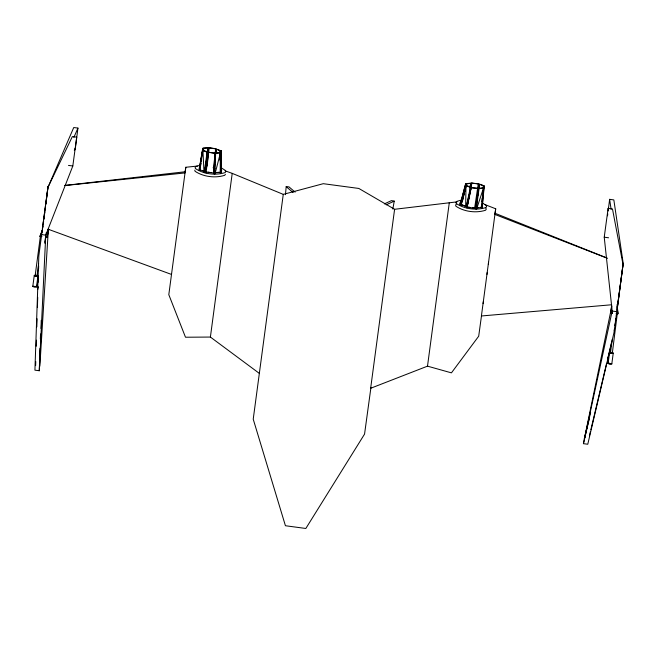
<?xml version="1.0" encoding="UTF-8"?>
<svg xmlns="http://www.w3.org/2000/svg" width="656" height="656" viewBox="0 0 656 656"><rect width="100%" height="100%" fill="white"/><g stroke="black" fill="none" stroke-linecap="round" stroke-linejoin="round"><path stroke-width="0.98" d="M221.252 171.823L221.293 150.987L220.367 150.872L220.088 159.564M220.842 169.527L220.933 150.741L216.136 149.043L215.939 153.094M221.015 171.872L221.293 150.987M220.227 173.11L220.367 150.872M220.195 152.782L220.219 150.806L216.136 149.043L216.775 152.963M465.662 206.533L465.973 185.673L466.646 185.591L471.074 187.321L467.031 206.525M214.537 173.881L215.061 153.012L220.449 152.774L220.088 160.794M35.637 365.622L35.768 361.546M36.228 346.261L36.416 340.152M36.818 326.909L37.064 318.759M37.408 307.549L37.712 297.365M37.958 289.214L38.023 287.172M38.179 282.08L38.335 276.988M38.581 268.837L38.671 265.778M40.811 334.601L39.852 366.179L48.388 228.829M40.992 328.492L41.238 320.341M74.53 150.306L75.333 148.428L77.941 128.092L73.734 127.526L47.913 187.452L38.835 255.733L34.924 370.164L39.27 370.747L39.59 361.546M39.688 358.488L40.041 348.27M40.352 339.07L40.533 333.961M39.27 370.747L45.756 235.151L72.816 165.993L76.711 137.145L72.365 136.563L47.913 187.452M214.594 173.906L215.676 153.266L215.061 153.012L213.922 172.61M214.569 167.124L214.733 164.09M215.111 156.997L215.586 148.666L209.182 147.805L215.545 148.896M215.365 152.7L215.586 148.666M213.643 173.733L214.873 153.127L208.469 152.266L214.84 153.356L213.659 173.045M481.414 208.132L481.693 204.065M481.84 202.032L482.119 197.964M482.472 192.88L482.611 190.847M285.45 194.693L286.188 186.648L288.968 186.87L295.134 192.142M482.472 204.893L484.235 186.271L483.308 186.14L483.013 187.731L483.939 187.862L484.235 186.271M482.004 207.911L484.062 185.861L479.634 184.139L478.962 184.213L475.436 208.698M481.578 207.148L483.497 188.042L482.824 187.796L478.38 188.42L476.149 209.075M482.488 192.741L482.701 190.74M477.675 196.16L477.888 194.168M478.101 192.175L478.962 184.213L484.062 185.861L483.8 187.821M207.099 166.124L209.182 147.805M202.548 150.158L202.729 148.551L203.663 148.674L203.475 150.281L202.548 150.158L199.162 170.011M206.058 173.02L208.469 152.266M199.424 167.206L199.178 169.305L200.285 169.453M206.238 166.042L208.411 147.961L207.788 147.707L203.024 148.207L199.908 166.55M220.498 169.97L221.605 170.117L221.359 172.216L220.252 172.069M44.903 242.203L45.395 238.177M611.933 313.068L612.179 311.051L604.233 237.201L608.128 208.354L612.474 208.936L623.028 264.516L613.95 332.797L587.768 444.243L583.422 443.661L612.179 311.051L616.525 311.633M45.92 203.983L48.085 186.296L42.419 228.78L42.591 227.624M205.23 172.495L207.722 152.151L203.639 150.388L202.917 150.445L199.596 170.38M608.145 210.961L609.637 199.334L613.844 199.9L623.2 263.359L617.066 310.337M204.377 172.667L207.009 152.217L202.917 150.445L204.024 172.602M607.522 215.799L607.768 213.864M32.8 286.36L34.235 275.577M38.622 263.737L37.007 275.897L35.801 275.971L35.153 275.651L40.401 236.119L40.893 235.98M36.506 286.754L37.941 275.971M37.064 286.926L38.368 277.127M44.911 243.335L46.371 232.355M171.519 274.446L49.216 229.6L48.29 229.477L47.248 237.333L45.428 237.087M47.248 237.333L48.29 229.477M64.468 185.476L185.181 171.765L168.805 294.675L185.492 337.225L210.396 337.061L259.309 373.362M185.14 172.307L185.812 167.264L197.349 166.066M202.114 155.07L202.368 153.11M202.63 151.151L203.024 148.207L208.411 147.961L207.009 156.866M221.367 171.913L221.605 170.117M210.396 337.061L232.216 173.373L225.041 170.79M370.927 387.573L364.556 434.1L305.835 528.474L285.426 525.735L253.224 419.176L283.269 194.373L323.277 183.688L358.832 188.452L394.6 209.289L456.994 201.868M394.6 209.289L370.648 388.278L427.507 366.155L449.327 202.466M460.151 203.909L460.389 202.114L461.496 202.261M483.144 192.725L483.406 190.765M606.693 257.882L495.075 213.29L481.414 315.971L610.761 304.843L611.687 304.966L610.654 312.822L612.474 313.068M481.496 315.733L478.7 336.2L451.435 372.862L427.507 366.155M483.103 303.621L483.374 301.604M486.99 274.364L487.26 272.347M488.335 264.278L488.597 262.261M495.034 213.831L495.706 208.788L484.981 204.606M612.122 313.248L612.392 311.247M607.546 363.367L608.842 353.568M608.128 363.35L609.563 352.567M617.337 313.265L612.335 352.994L611.613 353.125L610.482 352.739L612.228 339.57M617.534 305.844L623.2 263.359M611.81 363.941L613.237 353.158M42.091 232.257L42.369 230.231M42.648 228.206L42.927 226.172M43.345 223.13L43.624 221.105M43.903 219.079L44.321 216.029M44.6 214.004L44.887 211.978M45.166 209.945L45.444 207.919M476.207 209.092L479.044 188.666L483.497 188.042L476.568 209.125M614.27 330.624L614.549 328.59M614.967 325.548L615.246 323.523M615.664 320.481L615.943 318.447M616.361 315.405L616.648 313.379M41.779 236.595L39.95 236.357L42.189 230.486M185.156 171.593L185.812 167.264M206.23 171.979L213.881 173.004M470.344 190.183L471.861 183.008L478.265 183.86L474.641 208.018M471.188 187.706L477.625 188.338L471.188 187.706L466.949 207.977M478.265 183.86L471.828 183.237M495.05 213.118L495.706 208.788M610.654 312.822L610.744 312.199M616.123 313.56L617.952 313.806L618.042 313.183L617.001 304.737M204.442 172.667L207.722 152.151L207.009 152.217M203.327 150.396L203.639 148.461M203.344 150.618L203.663 148.674M199.572 166.985L202.729 148.551M392.846 209.084L394.231 201.13L391.493 200.605L384.342 203.901M460.389 202.114L460.004 204.196L461.111 204.344M482.554 205.139L482.168 207.222L481.061 207.075M460.43 203.95L465.686 183.737L466.613 183.86L461.767 203.114M199.662 170.38L201.056 163.377M611.802 306.377L584.283 439.135L590.63 412.37M467.195 206.722L471.221 187.477M471.016 186.96L471.861 183.008M468.228 200.096L468.655 198.112M469.081 196.128L469.926 192.159M466.244 206.632L470.409 187.403L471.074 187.321L466.326 206.624M469.917 189.174L471.221 183.221L466.104 183.598L463.316 194.102M462.685 200.359L465.973 185.673L470.409 187.403M583.422 443.661L588.096 423.76M588.563 421.767L589.498 417.79M589.432 435.732L590.367 431.763M590.843 429.787L606.603 363.358M607.776 358.406L611.54 342.539M214.988 173.947L220.449 152.774L215.676 153.266M466.277 185.755L466.777 183.844L471.221 183.221L469.573 186.837M460.856 205.361L465.973 185.673M466.121 185.779L466.613 183.86M461.291 201.745L462.054 198.883M460.028 204.803L465.686 183.737M466.203 185.73L466.777 183.844L466.104 183.598M207.001 154.07L207.722 152.151M206.976 151.757L208.411 147.961M39.95 236.357L42.419 230.469M73.866 137.416L77.941 128.092M74.284 150.175L75.333 148.428M225.41 174.299L224.729 175.291C215.242 178.358 203.45 176.833 195.119 171.323L194.758 170.191M456.273 204.155L455.592 205.148L455.953 206.271C464.276 211.781 476.076 213.307 485.563 210.24L486.244 209.248L485.883 208.124M35.153 275.651L35.645 275.512M617.591 313.461L616.386 313.527M610.482 352.739L612.335 352.994M610.9 363.777L609.293 363.727M386.187 204.836L394.231 201.13M33.858 286.336L35.08 286.82M200.047 165.214L195.8 166.509L195.119 167.501L195.48 168.625C203.803 174.135 215.603 175.66 225.09 172.594L225.771 171.61L225.41 170.478L221.72 168.116M460.873 200.162L456.633 201.458L455.945 202.45L456.305 203.573C464.637 209.084 476.428 210.609 485.924 207.542L486.604 206.558L486.244 205.426L482.554 203.065M478.167 207.591L475.502 208.034L481.627 207.468L480.832 207.157M481.545 204.729L482.349 204.615M216.964 172.495L218.866 172.249M200.482 169.592L199.621 169.683L205.344 171.831L202.909 170.708M64.452 185.582L185.008 172.922M220.326 169.888L221.179 169.797M220.933 150.741L220.219 150.806L220.277 152.774M205.197 165.025L207.075 165.074M41.763 236.513L40.426 236.185M46.027 237.078L45.559 237.046M47.585 229.444L49.216 229.6M220.178 152.471L221.105 152.594M208.149 172.233L211.019 172.618M469.819 207.296C459.061 206.23 481.348 209.149 472.689 207.681M68.47 165.41L72.816 165.993M604.233 237.201L608.579 237.784M41.41 234.569L45.756 235.151M465.391 185.328L466.318 185.459M612.36 312.994L611.9 312.904M34.678 286.328L35.137 286.418M36.351 275.586L37.007 275.897M38.417 287.271L37.982 287.008M479.044 188.666L478.38 188.42L478.568 190.363M494.903 214.446L607.538 258.333M460.889 201.917L461.685 202.228M232.216 173.373L283.269 194.373M205.492 166.034L206.23 166.353M219.826 172.134L220.564 172.454L214.11 172.848M286.188 186.648L293.125 192.577M608.128 208.354L608.506 210.338M609.637 199.334L611.121 209.403M616.976 306.565L617.952 313.806M478.962 184.213L479.347 188.256M607.194 362.973A1.87 0.467 7.6 0 1 606.39 363.596M612.548 352.633A1.87 0.467 7.6 0 1 612.515 353.379A1.87 0.467 7.6 0 1 609.678 352.821A1.87 0.467 7.6 0 1 611.179 352.37M611.695 363.686A1.87 0.467 7.6 0 1 610.662 364.17A1.87 0.467 7.6 0 1 608.243 363.604A1.87 0.467 7.6 0 1 609.276 363.121M36.441 275.356A1.87 0.467 7.6 0 1 37.589 276.242A1.87 0.467 7.6 0 1 34.456 275.799A1.87 0.467 7.6 0 1 35.957 275.29M35.875 286.352A1.87 0.467 7.6 0 1 36.055 287.041A1.87 0.467 7.6 0 1 33.431 286.762A1.87 0.467 7.6 0 1 33.251 286.073M38.556 287.549A1.87 0.467 7.6 0 1 37.097 286.992A1.87 0.467 7.6 0 1 37.884 286.606M213.052 167.772A8.421 2.107 7.6 0 1 214.988 168.272M461.504 204.516L460.701 204.631L466.777 206.706L461.504 204.516"/></g></svg>
